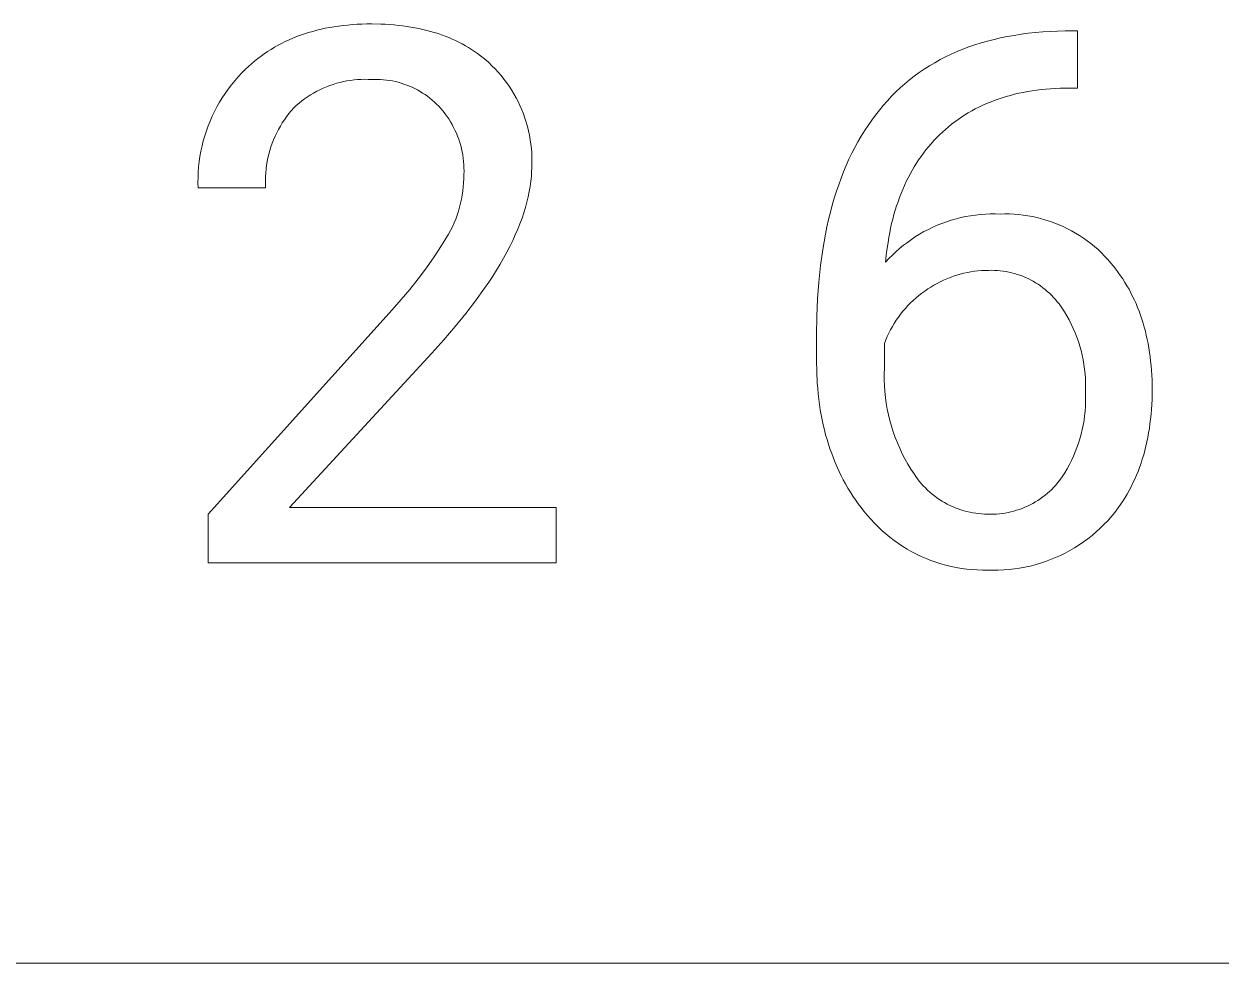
# Model space of a CAD drawing. Header units: millimetres. Extents: x -1421 to 3505, y -683 to 2759.
# Drawn here: x 2499.7 to 2604.8, y -407.4 to -325 of the extents above; entities that cross this region are included whole.
import ezdxf

# ---------------------------------------------------------------- set-up
doc = ezdxf.new("R2010")
doc.units = ezdxf.units.MM
doc.header["$MEASUREMENT"] = 0
doc.layers.add('Domyślny', color=7, linetype='Continuous', true_color=0x000000)

msp = doc.modelspace()

# ---------------------------------------------------------------- linework, layer by layer
at = {"layer": 'Domyślny', "color": 18, "lineweight": 15, "true_color": 0x000000}
for p, q in [((2523.64, -326.09), (2523.98, -325.97)), ((2523.98, -325.97), (2524.33, -325.85)), ((2524.33, -325.85), (2524.69, -325.73)), ((2524.69, -325.73), (2525.05, -325.63)), ((2525.05, -325.63), (2525.41, -325.53)), ((2525.41, -325.53), (2525.79, -325.44)), ((2525.79, -325.44), (2526.16, -325.36)), ((2526.16, -325.36), (2526.54, -325.29)), ((2526.54, -325.29), (2526.93, -325.22)), ((2526.93, -325.22), (2527.33, -325.17)), ((2527.33, -325.17), (2527.73, -325.12)), ((2527.73, -325.12), (2528.13, -325.07)), ((2528.13, -325.07), (2528.54, -325.04)), ((2528.54, -325.04), (2528.96, -325.01)), ((2528.96, -325.01), (2529.38, -324.99)), ((2529.38, -324.99), (2529.8, -324.98)), ((2529.8, -324.98), (2530.24, -324.98)), ((2530.24, -324.98), (2531.04, -324.99)), ((2531.04, -324.99), (2531.43, -325.01)), ((2531.43, -325.01), (2531.82, -325.03)), ((2531.82, -325.03), (2532.2, -325.06)), ((2532.2, -325.06), (2532.58, -325.1)), ((2532.58, -325.1), (2532.95, -325.14)), ((2532.95, -325.14), (2533.31, -325.19)), ((2533.31, -325.19), (2533.68, -325.25)), ((2533.68, -325.25), (2534.03, -325.31)), ((2534.03, -325.31), (2534.38, -325.38)), ((2534.38, -325.38), (2534.73, -325.46)), ((2534.73, -325.46), (2535.07, -325.54)), ((2535.07, -325.54), (2535.4, -325.63)), ((2535.4, -325.63), (2535.73, -325.72)), ((2535.73, -325.72), (2536.06, -325.83)), ((2536.06, -325.83), (2536.37, -325.94)), ((2536.37, -325.94), (2536.69, -326.05)), ((2586.07, -326.08), (2586.67, -325.98)), ((2586.67, -325.98), (2587.28, -325.88)), ((2587.28, -325.88), (2587.9, -325.8)), ((2587.9, -325.8), (2588.53, -325.73)), ((2588.53, -325.73), (2589.18, -325.68)), ((2589.18, -325.68), (2589.83, -325.64)), ((2589.83, -325.64), (2590.49, -325.61)), ((2590.49, -325.61), (2591.16, -325.59)), ((2591.16, -325.59), (2592.23, -325.59)), ((2592.23, -325.59), (2592.23, -330.61)), ((2521.39, -327.21), (2521.7, -327.02)), ((2521.7, -327.02), (2522.01, -326.85)), ((2522.01, -326.85), (2522.32, -326.68)), ((2522.32, -326.68), (2522.64, -326.52)), ((2522.64, -326.52), (2522.97, -326.37)), ((2522.97, -326.37), (2523.3, -326.23)), ((2523.3, -326.23), (2523.64, -326.09)), ((2536.69, -326.05), (2537, -326.18)), ((2537, -326.18), (2537.3, -326.3)), ((2537.3, -326.3), (2537.6, -326.44)), ((2537.6, -326.44), (2537.89, -326.58)), ((2537.89, -326.58), (2538.18, -326.73)), ((2538.18, -326.73), (2538.46, -326.89)), ((2538.46, -326.89), (2538.73, -327.05)), ((2538.73, -327.05), (2539, -327.22)), ((2582.17, -327.19), (2582.7, -327)), ((2582.7, -327), (2583.23, -326.81)), ((2583.23, -326.81), (2583.78, -326.64)), ((2583.78, -326.64), (2584.34, -326.48)), ((2584.34, -326.48), (2584.91, -326.33)), ((2584.91, -326.33), (2585.48, -326.2)), ((2585.48, -326.2), (2586.07, -326.08)), ((2519.95, -328.24), (2520.23, -328.01)), ((2520.23, -328.01), (2520.51, -327.8)), ((2520.51, -327.8), (2520.8, -327.59)), ((2520.8, -327.59), (2521.09, -327.4)), ((2521.09, -327.4), (2521.39, -327.21)), ((2539, -327.22), (2539.27, -327.4)), ((2539.27, -327.4), (2539.53, -327.58)), ((2539.53, -327.58), (2539.79, -327.77)), ((2539.79, -327.77), (2540.04, -327.96)), ((2540.04, -327.96), (2540.28, -328.16)), ((2580.17, -328.11), (2580.65, -327.86)), ((2580.65, -327.86), (2581.15, -327.63)), ((2581.15, -327.63), (2581.65, -327.4)), ((2581.65, -327.4), (2582.17, -327.19)), ((2518.82, -329.28), (2519.15, -328.95)), ((2519.15, -328.95), (2519.41, -328.7)), ((2519.41, -328.7), (2519.68, -328.47)), ((2519.68, -328.47), (2519.95, -328.24)), ((2540.28, -328.16), (2540.52, -328.37)), ((2540.52, -328.37), (2540.8, -328.64)), ((2540.8, -328.64), (2541.08, -328.92)), ((2541.08, -328.92), (2541.35, -329.21)), ((2578.34, -329.24), (2578.78, -328.94)), ((2578.78, -328.94), (2579.23, -328.65)), ((2579.23, -328.65), (2579.7, -328.38)), ((2579.7, -328.38), (2580.17, -328.11)), ((2517.91, -330.32), (2518.2, -329.96)), ((2518.2, -329.96), (2518.51, -329.61)), ((2518.51, -329.61), (2518.82, -329.28)), ((2527.14, -330.19), (2526.84, -330.28)), ((2527.45, -330.11), (2527.14, -330.19)), ((2527.75, -330.04), (2527.45, -330.11)), ((2528.06, -329.98), (2527.75, -330.04)), ((2528.37, -329.93), (2528.06, -329.98)), ((2528.68, -329.89), (2528.37, -329.93)), ((2528.99, -329.86), (2528.68, -329.89)), ((2529.3, -329.84), (2528.99, -329.86)), ((2529.61, -329.83), (2529.3, -329.84)), ((2529.92, -329.84), (2529.61, -329.83)), ((2530.24, -329.85), (2529.92, -329.84)), ((2530.5, -329.84), (2530.24, -329.85)), ((2530.76, -329.84), (2530.5, -329.84)), ((2531.02, -329.85), (2530.76, -329.84)), ((2531.28, -329.87), (2531.02, -329.85)), ((2531.54, -329.9), (2531.28, -329.87)), ((2531.8, -329.94), (2531.54, -329.9)), ((2532.06, -329.98), (2531.8, -329.94)), ((2532.31, -330.04), (2532.06, -329.98)), ((2532.57, -330.1), (2532.31, -330.04)), ((2532.82, -330.17), (2532.57, -330.1)), ((2533.07, -330.25), (2532.82, -330.17)), ((2541.35, -329.21), (2541.6, -329.5)), ((2541.6, -329.5), (2541.85, -329.81)), ((2541.85, -329.81), (2542.08, -330.12)), ((2542.08, -330.12), (2542.31, -330.44)), ((2577.07, -330.23), (2577.48, -329.89)), ((2577.48, -329.89), (2577.9, -329.56)), ((2577.9, -329.56), (2578.34, -329.24)), ((2517.11, -331.45), (2517.37, -331.07)), ((2517.37, -331.07), (2517.63, -330.69)), ((2517.63, -330.69), (2517.91, -330.32)), ((2524.86, -331.2), (2524.6, -331.37)), ((2525.13, -331.04), (2524.86, -331.2)), ((2525.41, -330.89), (2525.13, -331.04)), ((2525.69, -330.75), (2525.41, -330.89)), ((2525.97, -330.62), (2525.69, -330.75)), ((2526.26, -330.5), (2525.97, -330.62)), ((2526.55, -330.38), (2526.26, -330.5)), ((2526.84, -330.28), (2526.55, -330.38)), ((2533.31, -330.34), (2533.07, -330.25)), ((2533.56, -330.43), (2533.31, -330.34)), ((2533.79, -330.54), (2533.56, -330.43)), ((2534.03, -330.65), (2533.79, -330.54)), ((2534.26, -330.77), (2534.03, -330.65)), ((2534.49, -330.9), (2534.26, -330.77)), ((2534.71, -331.04), (2534.49, -330.9)), ((2534.93, -331.18), (2534.71, -331.04)), ((2535.14, -331.33), (2534.93, -331.18)), ((2542.31, -330.44), (2542.52, -330.77)), ((2542.52, -330.77), (2542.72, -331.11)), ((2542.72, -331.11), (2542.91, -331.45)), ((2575.9, -331.33), (2576.28, -330.95)), ((2576.28, -330.95), (2576.67, -330.58)), ((2576.67, -330.58), (2577.07, -330.23)), ((2586.34, -331.25), (2585.98, -331.35)), ((2586.71, -331.15), (2586.34, -331.25)), ((2587.08, -331.06), (2586.71, -331.15)), ((2587.46, -330.99), (2587.08, -331.06)), ((2587.85, -330.91), (2587.46, -330.99)), ((2588.24, -330.85), (2587.85, -330.91)), ((2588.64, -330.79), (2588.24, -330.85)), ((2589.04, -330.74), (2588.64, -330.79)), ((2589.45, -330.7), (2589.04, -330.74)), ((2589.86, -330.67), (2589.45, -330.7)), ((2590.28, -330.64), (2589.86, -330.67)), ((2590.7, -330.62), (2590.28, -330.64)), ((2591.13, -330.61), (2590.7, -330.62)), ((2592.23, -330.61), (2591.13, -330.61)), ((2516.43, -332.66), (2516.64, -332.25)), ((2516.64, -332.25), (2516.87, -331.85)), ((2516.87, -331.85), (2517.11, -331.45)), ((2523.61, -332.13), (2523.38, -332.34)), ((2523.85, -331.93), (2523.61, -332.13)), ((2524.09, -331.73), (2523.85, -331.93)), ((2524.34, -331.55), (2524.09, -331.73)), ((2524.6, -331.37), (2524.34, -331.55)), ((2535.35, -331.49), (2535.14, -331.33)), ((2535.55, -331.66), (2535.35, -331.49)), ((2535.75, -331.83), (2535.55, -331.66)), ((2535.94, -332.01), (2535.75, -331.83)), ((2536.12, -332.2), (2535.94, -332.01)), ((2536.32, -332.41), (2536.12, -332.2)), ((2542.91, -331.45), (2543.09, -331.79)), ((2543.09, -331.79), (2543.26, -332.15)), ((2543.26, -332.15), (2543.42, -332.51)), ((2574.83, -332.55), (2575.17, -332.13)), ((2575.17, -332.13), (2575.53, -331.72)), ((2575.53, -331.72), (2575.9, -331.33)), ((2583.58, -332.27), (2583.26, -332.43)), ((2583.91, -332.12), (2583.58, -332.27)), ((2584.24, -331.97), (2583.91, -332.12)), ((2584.58, -331.83), (2584.24, -331.97)), ((2584.92, -331.7), (2584.58, -331.83)), ((2585.26, -331.57), (2584.92, -331.7)), ((2585.62, -331.46), (2585.26, -331.57)), ((2585.98, -331.35), (2585.62, -331.46)), ((2516.04, -333.5), (2516.23, -333.07)), ((2516.23, -333.07), (2516.43, -332.66)), ((2522.75, -333.12), (2522.56, -333.39)), ((2522.95, -332.85), (2522.75, -333.12)), ((2523.16, -332.59), (2522.95, -332.85)), ((2523.38, -332.34), (2523.16, -332.59)), ((2536.5, -332.63), (2536.32, -332.41)), ((2536.67, -332.85), (2536.5, -332.63)), ((2536.84, -333.08), (2536.67, -332.85)), ((2537, -333.32), (2536.84, -333.08)), ((2537.15, -333.56), (2537, -333.32)), ((2543.42, -332.51), (2543.56, -332.87)), ((2543.56, -332.87), (2543.69, -333.24)), ((2543.69, -333.24), (2543.81, -333.61)), ((2574.16, -333.42), (2574.49, -332.98)), ((2574.49, -332.98), (2574.83, -332.55)), ((2581.75, -333.36), (2581.46, -333.56)), ((2582.04, -333.16), (2581.75, -333.36)), ((2582.34, -332.96), (2582.04, -333.16)), ((2582.64, -332.78), (2582.34, -332.96)), ((2582.95, -332.6), (2582.64, -332.78)), ((2583.26, -332.43), (2582.95, -332.6)), ((2515.57, -334.8), (2515.71, -334.36)), ((2515.71, -334.36), (2515.87, -333.93)), ((2515.87, -333.93), (2516.04, -333.5)), ((2522.04, -334.24), (2521.89, -334.53)), ((2522.21, -333.95), (2522.04, -334.24)), ((2522.38, -333.67), (2522.21, -333.95)), ((2522.56, -333.39), (2522.38, -333.67)), ((2537.29, -333.8), (2537.15, -333.56)), ((2537.43, -334.06), (2537.29, -333.8)), ((2537.55, -334.31), (2537.43, -334.06)), ((2537.67, -334.57), (2537.55, -334.31)), ((2543.81, -333.61), (2543.92, -333.99)), ((2543.92, -333.99), (2544.01, -334.37)), ((2544.01, -334.37), (2544.09, -334.75)), ((2573.24, -334.83), (2573.53, -334.35)), ((2573.53, -334.35), (2573.84, -333.88)), ((2573.84, -333.88), (2574.16, -333.42)), ((2580.63, -334.23), (2580.37, -334.47)), ((2580.9, -334), (2580.63, -334.23)), ((2581.18, -333.78), (2580.9, -334)), ((2581.46, -333.56), (2581.18, -333.78)), ((2515.33, -335.69), (2515.44, -335.25)), ((2515.44, -335.25), (2515.57, -334.8)), ((2521.5, -335.45), (2521.38, -335.76)), ((2521.62, -335.14), (2521.5, -335.45)), ((2521.75, -334.83), (2521.62, -335.14)), ((2521.89, -334.53), (2521.75, -334.83)), ((2537.78, -334.83), (2537.67, -334.57)), ((2537.88, -335.1), (2537.78, -334.83)), ((2537.97, -335.37), (2537.88, -335.1)), ((2538.05, -335.65), (2537.97, -335.37)), ((2544.09, -334.75), (2544.16, -335.14)), ((2544.16, -335.14), (2544.21, -335.52)), ((2572.68, -335.82), (2572.95, -335.32)), ((2572.95, -335.32), (2573.24, -334.83)), ((2579.61, -335.22), (2579.37, -335.49)), ((2579.86, -334.97), (2579.61, -335.22)), ((2580.11, -334.71), (2579.86, -334.97)), ((2580.37, -334.47), (2580.11, -334.71)), ((2515.15, -336.6), (2515.23, -336.15)), ((2515.23, -336.15), (2515.33, -335.69)), ((2521.2, -336.4), (2521.12, -336.72)), ((2521.29, -336.08), (2521.2, -336.4)), ((2521.38, -335.76), (2521.29, -336.08)), ((2538.12, -335.92), (2538.05, -335.65)), ((2538.18, -336.2), (2538.12, -335.92)), ((2538.23, -336.48), (2538.18, -336.2)), ((2538.27, -336.76), (2538.23, -336.48)), ((2544.21, -335.52), (2544.26, -335.91)), ((2544.26, -335.91), (2544.29, -336.3)), ((2544.29, -336.3), (2544.3, -336.69)), ((2572.16, -336.86), (2572.41, -336.33)), ((2572.41, -336.33), (2572.68, -335.82)), ((2578.7, -336.32), (2578.49, -336.61)), ((2578.92, -336.04), (2578.7, -336.32)), ((2579.14, -335.76), (2578.92, -336.04)), ((2579.37, -335.49), (2579.14, -335.76)), ((2515, -337.98), (2515.03, -337.52)), ((2515.03, -337.52), (2515.08, -337.06)), ((2515.08, -337.06), (2515.15, -336.6)), ((2521, -337.38), (2520.95, -337.71)), ((2521.05, -337.05), (2521, -337.38)), ((2521.12, -336.72), (2521.05, -337.05)), ((2538.31, -337.04), (2538.27, -336.76)), ((2538.33, -337.33), (2538.31, -337.04)), ((2538.34, -337.61), (2538.33, -337.33)), ((2544.3, -337.09), (2544.29, -337.48)), ((2544.29, -337.48), (2544.29, -337.69)), ((2544.3, -336.69), (2544.3, -337.09)), ((2571.69, -337.95), (2571.92, -337.4)), ((2571.92, -337.4), (2572.16, -336.86)), ((2577.89, -337.52), (2577.71, -337.83)), ((2578.08, -337.21), (2577.89, -337.52)), ((2578.28, -336.91), (2578.08, -337.21)), ((2578.49, -336.61), (2578.28, -336.91)), ((2514.97, -338.9), (2514.98, -338.44)), ((2514.98, -338.44), (2515, -337.98)), ((2520.9, -338.37), (2520.89, -338.7)), ((2520.92, -338.04), (2520.9, -338.37)), ((2520.95, -337.71), (2520.92, -338.04)), ((2538.31, -338.91), (2538.33, -338.55)), ((2538.33, -338.55), (2538.34, -338.18)), ((2538.35, -337.9), (2538.34, -337.61)), ((2538.34, -338.18), (2538.35, -337.9)), ((2544.24, -338.57), (2544.22, -338.79)), ((2544.26, -338.35), (2544.24, -338.57)), ((2544.27, -338.13), (2544.26, -338.35)), ((2544.28, -337.91), (2544.27, -338.13)), ((2544.29, -337.69), (2544.28, -337.91)), ((2571.26, -339.09), (2571.47, -338.51)), ((2571.47, -338.51), (2571.69, -337.95)), ((2577.36, -338.48), (2577.19, -338.81)), ((2577.53, -338.15), (2577.36, -338.48)), ((2577.71, -337.83), (2577.53, -338.15)), ((2514.98, -339.36), (2514.97, -338.9)), ((2520.9, -339.36), (2514.98, -339.36)), ((2520.89, -338.7), (2520.89, -339.03)), ((2520.89, -339.03), (2520.9, -339.36)), ((2538.18, -340), (2538.24, -339.64)), ((2538.24, -339.64), (2538.28, -339.28)), ((2538.28, -339.28), (2538.31, -338.91)), ((2544.16, -339.24), (2544.08, -339.69)), ((2544.19, -339.01), (2544.16, -339.24)), ((2544.22, -338.79), (2544.19, -339.01)), ((2571.06, -339.67), (2571.26, -339.09)), ((2576.88, -339.5), (2576.74, -339.85)), ((2577.03, -339.15), (2576.88, -339.5)), ((2577.19, -338.81), (2577.03, -339.15)), ((2537.95, -341.07), (2538.04, -340.71)), ((2538.04, -340.71), (2538.12, -340.36)), ((2538.12, -340.36), (2538.18, -340)), ((2543.87, -340.61), (2543.75, -341.08)), ((2543.99, -340.15), (2543.87, -340.61)), ((2544.08, -339.69), (2543.99, -340.15)), ((2570.69, -340.88), (2570.87, -340.27)), ((2570.87, -340.27), (2571.06, -339.67)), ((2576.47, -340.58), (2576.34, -340.95)), ((2576.6, -340.21), (2576.47, -340.58)), ((2576.74, -339.85), (2576.6, -340.21)), ((2537.61, -342.11), (2537.73, -341.76)), ((2537.73, -341.76), (2537.85, -341.42)), ((2537.85, -341.42), (2537.95, -341.07)), ((2543.6, -341.55), (2543.44, -342.03)), ((2543.75, -341.08), (2543.6, -341.55)), ((2570.37, -342.13), (2570.53, -341.5)), ((2570.53, -341.5), (2570.69, -340.88)), ((2576.11, -341.71), (2576.01, -342.1)), ((2576.23, -341.33), (2576.11, -341.71)), ((2576.34, -340.95), (2576.23, -341.33)), ((2582.84, -341.81), (2583.27, -341.75)), ((2583.27, -341.75), (2583.7, -341.71)), ((2583.7, -341.71), (2584.14, -341.67)), ((2584.14, -341.67), (2584.57, -341.66)), ((2584.57, -341.66), (2585, -341.66)), ((2585, -341.66), (2585.44, -341.67)), ((2585.44, -341.67), (2585.85, -341.66)), ((2585.85, -341.66), (2586.25, -341.66)), ((2586.25, -341.66), (2586.66, -341.68)), ((2586.66, -341.68), (2587.07, -341.71)), ((2587.07, -341.71), (2587.47, -341.76)), ((2587.47, -341.76), (2587.88, -341.82)), ((2537.16, -343.11), (2537.32, -342.78)), ((2537.32, -342.78), (2537.47, -342.45)), ((2537.47, -342.45), (2537.61, -342.11)), ((2543.26, -342.52), (2543.06, -343)), ((2543.44, -342.03), (2543.26, -342.52)), ((2570.09, -343.44), (2570.22, -342.78)), ((2570.22, -342.78), (2570.37, -342.13)), ((2575.91, -342.5), (2575.82, -342.9)), ((2576.01, -342.1), (2575.91, -342.5)), ((2579.14, -343.01), (2579.53, -342.82)), ((2579.53, -342.82), (2579.92, -342.65)), ((2579.92, -342.65), (2580.33, -342.48)), ((2580.33, -342.48), (2580.74, -342.34)), ((2580.74, -342.34), (2581.15, -342.2)), ((2581.15, -342.2), (2581.57, -342.08)), ((2581.57, -342.08), (2581.99, -341.98)), ((2581.99, -341.98), (2582.41, -341.89)), ((2582.41, -341.89), (2582.84, -341.81)), ((2587.88, -341.82), (2588.28, -341.89)), ((2588.28, -341.89), (2588.68, -341.98)), ((2588.68, -341.98), (2589.07, -342.08)), ((2589.07, -342.08), (2589.46, -342.19)), ((2589.46, -342.19), (2589.85, -342.32)), ((2589.85, -342.32), (2590.24, -342.46)), ((2590.24, -342.46), (2590.61, -342.61)), ((2590.61, -342.61), (2590.99, -342.77)), ((2590.99, -342.77), (2591.35, -342.95)), ((2536.37, -344.44), (2536.99, -343.43)), ((2536.99, -343.43), (2537.16, -343.11)), ((2542.85, -343.5), (2542.62, -344)), ((2543.06, -343), (2542.85, -343.5)), ((2569.97, -344.1), (2570.09, -343.44)), ((2575.66, -343.73), (2575.59, -344.15)), ((2575.74, -343.31), (2575.66, -343.73)), ((2575.82, -342.9), (2575.74, -343.31)), ((2577.64, -343.89), (2578, -343.65)), ((2578, -343.65), (2578.37, -343.43)), ((2578.37, -343.43), (2578.75, -343.21)), ((2578.75, -343.21), (2579.14, -343.01)), ((2591.35, -342.95), (2591.71, -343.14)), ((2591.71, -343.14), (2592.07, -343.34)), ((2592.07, -343.34), (2592.42, -343.55)), ((2592.42, -343.55), (2592.76, -343.78)), ((2592.76, -343.78), (2593.09, -344.02)), ((2535.72, -345.43), (2536.37, -344.44)), ((2542.37, -344.5), (2542.1, -345.01)), ((2542.62, -344), (2542.37, -344.5)), ((2569.66, -346.18), (2569.85, -344.79)), ((2569.85, -344.79), (2569.97, -344.1)), ((2575.59, -344.15), (2575.46, -345.01)), ((2576.28, -344.97), (2576.61, -344.69)), ((2576.61, -344.69), (2576.94, -344.41)), ((2576.94, -344.41), (2577.29, -344.15)), ((2577.29, -344.15), (2577.64, -343.89)), ((2593.09, -344.02), (2593.41, -344.26)), ((2593.41, -344.26), (2593.73, -344.52)), ((2593.73, -344.52), (2594.04, -344.79)), ((2594.04, -344.79), (2594.33, -345.07)), ((2535.04, -346.4), (2535.72, -345.43)), ((2541.82, -345.53), (2541.52, -346.05)), ((2542.1, -345.01), (2541.82, -345.53)), ((2575.46, -345.01), (2575.37, -345.9)), ((2575.37, -345.9), (2575.66, -345.58)), ((2575.66, -345.58), (2575.97, -345.27)), ((2575.97, -345.27), (2576.28, -344.97)), ((2594.33, -345.07), (2594.62, -345.36)), ((2594.62, -345.36), (2594.9, -345.66)), ((2594.9, -345.66), (2595.17, -345.97)), ((2595.17, -345.97), (2595.39, -346.24)), ((2534.33, -347.35), (2535.04, -346.4)), ((2541.2, -346.58), (2540.87, -347.11)), ((2541.52, -346.05), (2541.2, -346.58)), ((2569.51, -347.63), (2569.66, -346.18)), ((2581.64, -347.02), (2581.34, -347.12)), ((2581.94, -346.94), (2581.64, -347.02)), ((2582.25, -346.86), (2581.94, -346.94)), ((2582.56, -346.79), (2582.25, -346.86)), ((2582.87, -346.73), (2582.56, -346.79)), ((2583.18, -346.69), (2582.87, -346.73)), ((2583.49, -346.65), (2583.18, -346.69)), ((2583.81, -346.63), (2583.49, -346.65)), ((2584.12, -346.61), (2583.81, -346.63)), ((2584.44, -346.61), (2584.12, -346.61)), ((2584.69, -346.6), (2584.44, -346.61)), ((2584.95, -346.61), (2584.69, -346.6)), ((2585.2, -346.62), (2584.95, -346.61)), ((2585.45, -346.65), (2585.2, -346.62)), ((2585.71, -346.68), (2585.45, -346.65)), ((2585.96, -346.72), (2585.71, -346.68)), ((2586.21, -346.76), (2585.96, -346.72)), ((2586.45, -346.82), (2586.21, -346.76)), ((2586.7, -346.89), (2586.45, -346.82)), ((2586.94, -346.96), (2586.7, -346.89)), ((2587.18, -347.04), (2586.94, -346.96)), ((2595.39, -346.24), (2595.61, -346.51)), ((2595.61, -346.51), (2595.82, -346.79)), ((2595.82, -346.79), (2596.02, -347.08)), ((2533.59, -348.28), (2534.33, -347.35)), ((2540.52, -347.64), (2540.15, -348.18)), ((2540.87, -347.11), (2540.52, -347.64)), ((2569.4, -349.12), (2569.51, -347.63)), ((2579.35, -348.07), (2579.09, -348.24)), ((2579.62, -347.91), (2579.35, -348.07)), ((2579.9, -347.75), (2579.62, -347.91)), ((2580.18, -347.61), (2579.9, -347.75)), ((2580.46, -347.47), (2580.18, -347.61)), ((2580.75, -347.35), (2580.46, -347.47)), ((2581.04, -347.23), (2580.75, -347.35)), ((2581.34, -347.12), (2581.04, -347.23)), ((2587.42, -347.13), (2587.18, -347.04)), ((2587.66, -347.23), (2587.42, -347.13)), ((2587.89, -347.33), (2587.66, -347.23)), ((2588.11, -347.45), (2587.89, -347.33)), ((2588.34, -347.57), (2588.11, -347.45)), ((2588.56, -347.7), (2588.34, -347.57)), ((2588.77, -347.83), (2588.56, -347.7)), ((2588.98, -347.98), (2588.77, -347.83)), ((2589.19, -348.13), (2588.98, -347.98)), ((2596.02, -347.08), (2596.21, -347.36)), ((2596.21, -347.36), (2596.4, -347.66)), ((2596.4, -347.66), (2596.58, -347.96)), ((2596.58, -347.96), (2596.76, -348.26)), ((2532.82, -349.18), (2533.59, -348.28)), ((2540.15, -348.18), (2539.36, -349.28)), ((2569.34, -350.66), (2569.4, -349.12)), ((2578.05, -349.03), (2577.81, -349.25)), ((2578.3, -348.82), (2578.05, -349.03)), ((2578.56, -348.62), (2578.3, -348.82)), ((2578.83, -348.43), (2578.56, -348.62)), ((2579.09, -348.24), (2578.83, -348.43)), ((2589.39, -348.28), (2589.19, -348.13)), ((2589.58, -348.45), (2589.39, -348.28)), ((2589.77, -348.62), (2589.58, -348.45)), ((2589.95, -348.79), (2589.77, -348.62)), ((2590.13, -348.98), (2589.95, -348.79)), ((2590.3, -349.16), (2590.13, -348.98)), ((2596.76, -348.26), (2596.92, -348.57)), ((2596.92, -348.57), (2597.08, -348.89)), ((2597.08, -348.89), (2597.23, -349.21)), ((2515.88, -368), (2532.02, -350.06)), ((2532.02, -350.06), (2532.82, -349.18)), ((2539.36, -349.28), (2538.5, -350.4)), ((2577.12, -349.95), (2576.9, -350.19)), ((2577.34, -349.7), (2577.12, -349.95)), ((2577.57, -349.47), (2577.34, -349.7)), ((2577.81, -349.25), (2577.57, -349.47)), ((2590.46, -349.36), (2590.3, -349.16)), ((2590.62, -349.56), (2590.46, -349.36)), ((2590.86, -349.9), (2590.62, -349.56)), ((2591.08, -350.24), (2590.86, -349.9)), ((2597.23, -349.21), (2597.38, -349.53)), ((2597.38, -349.53), (2597.52, -349.86)), ((2597.52, -349.86), (2597.65, -350.19)), ((2538.5, -350.4), (2537.58, -351.54)), ((2569.31, -352.25), (2569.34, -350.66)), ((2576.31, -350.98), (2576.13, -351.26)), ((2576.5, -350.71), (2576.31, -350.98)), ((2576.7, -350.45), (2576.5, -350.71)), ((2576.9, -350.19), (2576.7, -350.45)), ((2591.3, -350.6), (2591.08, -350.24)), ((2591.5, -350.96), (2591.3, -350.6)), ((2591.68, -351.33), (2591.5, -350.96)), ((2597.65, -350.19), (2597.77, -350.53)), ((2597.77, -350.53), (2597.89, -350.88)), ((2597.89, -350.88), (2598, -351.23)), ((2598, -351.23), (2598.1, -351.58)), ((2537.58, -351.54), (2536.58, -352.7)), ((2569.31, -354.51), (2569.31, -352.25)), ((2575.66, -352.12), (2575.52, -352.41)), ((2575.81, -351.82), (2575.66, -352.12)), ((2575.97, -351.54), (2575.81, -351.82)), ((2576.13, -351.26), (2575.97, -351.54)), ((2591.86, -351.7), (2591.68, -351.33)), ((2592.02, -352.08), (2591.86, -351.7)), ((2592.17, -352.47), (2592.02, -352.08)), ((2598.1, -351.58), (2598.2, -351.94)), ((2598.2, -351.94), (2598.28, -352.3)), ((2536.58, -352.7), (2535.52, -353.88)), ((2575.39, -352.71), (2575.27, -353.02)), ((2575.27, -353.02), (2575.27, -355.18)), ((2575.52, -352.41), (2575.39, -352.71)), ((2592.31, -352.86), (2592.17, -352.47)), ((2592.44, -353.25), (2592.31, -352.86)), ((2592.55, -353.65), (2592.44, -353.25)), ((2598.28, -352.3), (2598.36, -352.67)), ((2598.36, -352.67), (2598.44, -353.04)), ((2598.44, -353.04), (2598.51, -353.42)), ((2535.52, -353.88), (2523.02, -367.43)), ((2592.65, -354.05), (2592.55, -353.65)), ((2592.73, -354.45), (2592.65, -354.05)), ((2598.51, -353.42), (2598.57, -353.81)), ((2598.57, -353.81), (2598.62, -354.19)), ((2598.62, -354.19), (2598.66, -354.59)), ((2569.33, -355.51), (2569.31, -354.51)), ((2575.27, -355.18), (2575.25, -355.7)), ((2592.8, -354.86), (2592.73, -354.45)), ((2592.86, -355.27), (2592.8, -354.86)), ((2592.9, -355.68), (2592.86, -355.27)), ((2598.66, -354.59), (2598.7, -354.99)), ((2598.7, -354.99), (2598.73, -355.39)), ((2598.73, -355.39), (2598.76, -355.8)), ((2569.38, -356.49), (2569.33, -355.51)), ((2569.42, -356.97), (2569.38, -356.49)), ((2575.25, -355.7), (2575.25, -356.22)), ((2575.25, -356.22), (2575.27, -356.74)), ((2592.93, -356.09), (2592.9, -355.68)), ((2592.95, -356.51), (2592.93, -356.09)), ((2598.76, -355.8), (2598.78, -356.21)), ((2598.78, -356.21), (2598.79, -357.05)), ((2569.46, -357.45), (2569.42, -356.97)), ((2569.51, -357.92), (2569.46, -357.45)), ((2575.27, -356.74), (2575.31, -357.25)), ((2575.31, -357.25), (2575.36, -357.77)), ((2592.93, -357.33), (2592.95, -356.92)), ((2592.95, -357.74), (2592.93, -357.33)), ((2592.95, -356.92), (2592.95, -356.51)), ((2598.79, -357.05), (2598.78, -357.94)), ((2569.58, -358.38), (2569.51, -357.92)), ((2569.64, -358.84), (2569.58, -358.38)), ((2575.36, -357.77), (2575.43, -358.28)), ((2575.43, -358.28), (2575.52, -358.79)), ((2592.9, -358.97), (2592.93, -358.56)), ((2592.93, -358.56), (2592.95, -358.15)), ((2592.95, -358.15), (2592.95, -357.74)), ((2598.76, -358.38), (2598.73, -358.81)), ((2598.78, -357.94), (2598.76, -358.38)), ((2569.72, -359.29), (2569.64, -358.84)), ((2569.81, -359.74), (2569.72, -359.29)), ((2575.52, -358.79), (2575.63, -359.29)), ((2575.63, -359.29), (2575.75, -359.8)), ((2592.81, -359.79), (2592.86, -359.38)), ((2592.86, -359.38), (2592.9, -358.97)), ((2598.7, -359.24), (2598.65, -359.66)), ((2598.73, -358.81), (2598.7, -359.24)), ((2569.9, -360.17), (2569.81, -359.74)), ((2570, -360.61), (2569.9, -360.17)), ((2570.11, -361.04), (2570, -360.61)), ((2575.75, -359.8), (2575.89, -360.29)), ((2575.89, -360.29), (2576.05, -360.79)), ((2592.56, -360.99), (2592.65, -360.59)), ((2592.65, -360.59), (2592.74, -360.19)), ((2592.74, -360.19), (2592.81, -359.79)), ((2598.55, -360.48), (2598.48, -360.88)), ((2598.6, -360.07), (2598.55, -360.48)), ((2598.65, -359.66), (2598.6, -360.07)), ((2570.23, -361.46), (2570.11, -361.04)), ((2570.36, -361.87), (2570.23, -361.46)), ((2576.05, -360.79), (2576.22, -361.27)), ((2576.22, -361.27), (2576.41, -361.76)), ((2592.32, -361.78), (2592.45, -361.39)), ((2592.45, -361.39), (2592.56, -360.99)), ((2598.33, -361.67), (2598.24, -362.05)), ((2598.41, -361.28), (2598.33, -361.67)), ((2598.48, -360.88), (2598.41, -361.28)), ((2570.49, -362.28), (2570.36, -361.87)), ((2570.64, -362.69), (2570.49, -362.28)), ((2570.79, -363.09), (2570.64, -362.69)), ((2576.41, -361.76), (2576.62, -362.23)), ((2576.62, -362.23), (2576.84, -362.7)), ((2576.84, -362.7), (2577.07, -363.16)), ((2591.88, -362.93), (2592.04, -362.55)), ((2592.04, -362.55), (2592.19, -362.17)), ((2592.19, -362.17), (2592.32, -361.78)), ((2598.15, -362.43), (2598.05, -362.81)), ((2598.24, -362.05), (2598.15, -362.43)), ((2570.94, -363.48), (2570.79, -363.09)), ((2571.11, -363.87), (2570.94, -363.48)), ((2577.07, -363.16), (2577.33, -363.61)), ((2577.33, -363.61), (2577.59, -364.05)), ((2591.32, -364.02), (2591.52, -363.66)), ((2591.52, -363.66), (2591.71, -363.3)), ((2591.71, -363.3), (2591.88, -362.93)), ((2597.82, -363.54), (2597.69, -363.9)), ((2597.93, -363.18), (2597.82, -363.54)), ((2598.05, -362.81), (2597.93, -363.18)), ((2571.29, -364.25), (2571.11, -363.87)), ((2571.47, -364.63), (2571.29, -364.25)), ((2571.66, -365), (2571.47, -364.63)), ((2577.59, -364.05), (2577.88, -364.48)), ((2577.88, -364.48), (2578.03, -364.7)), ((2578.03, -364.7), (2578.18, -364.92)), ((2590.65, -365.06), (2590.89, -364.72)), ((2590.89, -364.72), (2591.11, -364.38)), ((2591.11, -364.38), (2591.32, -364.02)), ((2597.42, -364.59), (2597.27, -364.94)), ((2597.56, -364.25), (2597.42, -364.59)), ((2597.69, -363.9), (2597.56, -364.25)), ((2571.86, -365.36), (2571.66, -365)), ((2572.07, -365.72), (2571.86, -365.36)), ((2572.28, -366.07), (2572.07, -365.72)), ((2578.18, -364.92), (2578.34, -365.12)), ((2578.34, -365.12), (2578.51, -365.33)), ((2578.51, -365.33), (2578.69, -365.52)), ((2578.69, -365.52), (2578.88, -365.71)), ((2578.88, -365.71), (2579.07, -365.9)), ((2579.07, -365.9), (2579.26, -366.07)), ((2589.78, -366.01), (2589.97, -365.83)), ((2589.97, -365.83), (2590.15, -365.65)), ((2590.15, -365.65), (2590.32, -365.46)), ((2590.32, -365.46), (2590.49, -365.26)), ((2590.49, -365.26), (2590.65, -365.06)), ((2596.78, -365.92), (2596.6, -366.24)), ((2596.95, -365.6), (2596.78, -365.92)), ((2597.11, -365.27), (2596.95, -365.6)), ((2597.27, -364.94), (2597.11, -365.27)), ((2572.51, -366.42), (2572.28, -366.07)), ((2572.74, -366.76), (2572.51, -366.42)), ((2572.98, -367.09), (2572.74, -366.76)), ((2579.26, -366.07), (2579.46, -366.25)), ((2579.46, -366.25), (2579.67, -366.41)), ((2579.67, -366.41), (2579.88, -366.57)), ((2579.88, -366.57), (2580.1, -366.72)), ((2580.1, -366.72), (2580.32, -366.86)), ((2580.32, -366.86), (2580.55, -366.99)), ((2580.55, -366.99), (2580.78, -367.12)), ((2588.31, -367.06), (2588.54, -366.94)), ((2588.54, -366.94), (2588.76, -366.8)), ((2588.76, -366.8), (2588.97, -366.65)), ((2588.97, -366.65), (2589.18, -366.5)), ((2589.18, -366.5), (2589.39, -366.35)), ((2589.39, -366.35), (2589.59, -366.18)), ((2589.59, -366.18), (2589.78, -366.01)), ((2596.22, -366.86), (2596.01, -367.16)), ((2596.41, -366.55), (2596.22, -366.86)), ((2596.6, -366.24), (2596.41, -366.55)), ((2515.88, -372.27), (2515.88, -368)), ((2523.02, -367.43), (2546.44, -367.43)), ((2546.44, -367.43), (2546.44, -372.27)), ((2573.22, -367.42), (2572.98, -367.09)), ((2573.48, -367.75), (2573.22, -367.42)), ((2573.77, -368.11), (2573.48, -367.75)), ((2580.78, -367.12), (2581.02, -367.24)), ((2581.02, -367.24), (2581.26, -367.35)), ((2581.26, -367.35), (2581.5, -367.45)), ((2581.5, -367.45), (2581.75, -367.54)), ((2581.75, -367.54), (2582, -367.63)), ((2582, -367.63), (2582.25, -367.71)), ((2582.25, -367.71), (2582.51, -367.78)), ((2582.51, -367.78), (2582.77, -367.84)), ((2582.77, -367.84), (2583.03, -367.89)), ((2583.03, -367.89), (2583.29, -367.93)), ((2583.29, -367.93), (2583.55, -367.96)), ((2583.55, -367.96), (2583.81, -367.99)), ((2583.81, -367.99), (2584.08, -368)), ((2584.08, -368), (2584.34, -368.01)), ((2584.34, -368.01), (2584.6, -368.02)), ((2584.6, -368.02), (2584.86, -368.01)), ((2584.86, -368.01), (2585.11, -368)), ((2585.11, -368), (2585.37, -367.98)), ((2585.37, -367.98), (2585.63, -367.95)), ((2585.63, -367.95), (2585.89, -367.91)), ((2585.89, -367.91), (2586.14, -367.86)), ((2586.14, -367.86), (2586.39, -367.81)), ((2586.39, -367.81), (2586.64, -367.74)), ((2586.64, -367.74), (2586.89, -367.67)), ((2586.89, -367.67), (2587.14, -367.59)), ((2587.14, -367.59), (2587.38, -367.5)), ((2587.38, -367.5), (2587.62, -367.4)), ((2587.62, -367.4), (2587.85, -367.3)), ((2587.85, -367.3), (2588.09, -367.19)), ((2588.09, -367.19), (2588.31, -367.06)), ((2595.36, -368.03), (2595.13, -368.31)), ((2595.59, -367.75), (2595.36, -368.03)), ((2595.8, -367.46), (2595.59, -367.75)), ((2596.01, -367.16), (2595.8, -367.46)), ((2574.07, -368.46), (2573.77, -368.11)), ((2574.39, -368.8), (2574.07, -368.46)), ((2574.71, -369.13), (2574.39, -368.8)), ((2594.56, -368.93), (2594.22, -369.25)), ((2594.89, -368.59), (2594.56, -368.93)), ((2595.13, -368.31), (2594.89, -368.59)), ((2575.05, -369.44), (2574.71, -369.13)), ((2575.39, -369.75), (2575.05, -369.44)), ((2575.75, -370.04), (2575.39, -369.75)), ((2576.12, -370.32), (2575.75, -370.04)), ((2593.15, -370.17), (2592.77, -370.44)), ((2593.52, -369.87), (2593.15, -370.17)), ((2593.88, -369.57), (2593.52, -369.87)), ((2594.22, -369.25), (2593.88, -369.57)), ((2576.5, -370.59), (2576.12, -370.32)), ((2576.88, -370.84), (2576.5, -370.59)), ((2577.28, -371.08), (2576.88, -370.84)), ((2577.68, -371.31), (2577.28, -371.08)), ((2591.57, -371.2), (2591.16, -371.42)), ((2591.98, -370.96), (2591.57, -371.2)), ((2592.38, -370.71), (2591.98, -370.96)), ((2592.77, -370.44), (2592.38, -370.71)), ((2546.44, -372.27), (2515.88, -372.27)), ((2578.09, -371.52), (2577.68, -371.31)), ((2578.51, -371.72), (2578.09, -371.52)), ((2578.93, -371.9), (2578.51, -371.72)), ((2579.36, -372.07), (2578.93, -371.9)), ((2579.8, -372.23), (2579.36, -372.07)), ((2580.24, -372.37), (2579.8, -372.23)), ((2589.43, -372.17), (2588.98, -372.31)), ((2589.87, -372), (2589.43, -372.17)), ((2590.31, -371.82), (2589.87, -372)), ((2590.74, -371.63), (2590.31, -371.82)), ((2591.16, -371.42), (2590.74, -371.63)), ((2580.68, -372.49), (2580.24, -372.37)), ((2581.13, -372.6), (2580.68, -372.49)), ((2581.58, -372.69), (2581.13, -372.6)), ((2582.04, -372.77), (2581.58, -372.69)), ((2582.5, -372.83), (2582.04, -372.77)), ((2582.95, -372.87), (2582.5, -372.83)), ((2583.42, -372.9), (2582.95, -372.87)), ((2583.88, -372.92), (2583.42, -372.9)), ((2584.34, -372.92), (2583.88, -372.92)), ((2584.81, -372.93), (2584.34, -372.92)), ((2585.28, -372.93), (2584.81, -372.93)), ((2585.75, -372.91), (2585.28, -372.93)), ((2586.22, -372.87), (2585.75, -372.91)), ((2586.69, -372.82), (2586.22, -372.87)), ((2587.15, -372.75), (2586.69, -372.82)), ((2587.62, -372.66), (2587.15, -372.75)), ((2588.08, -372.56), (2587.62, -372.66)), ((2588.53, -372.45), (2588.08, -372.56)), ((2588.98, -372.31), (2588.53, -372.45)), ((1643.61, -407.41), (3505.11, -407.41))]:
    msp.add_line(p, q, dxfattribs=at)

doc.saveas('drawing.dxf')
